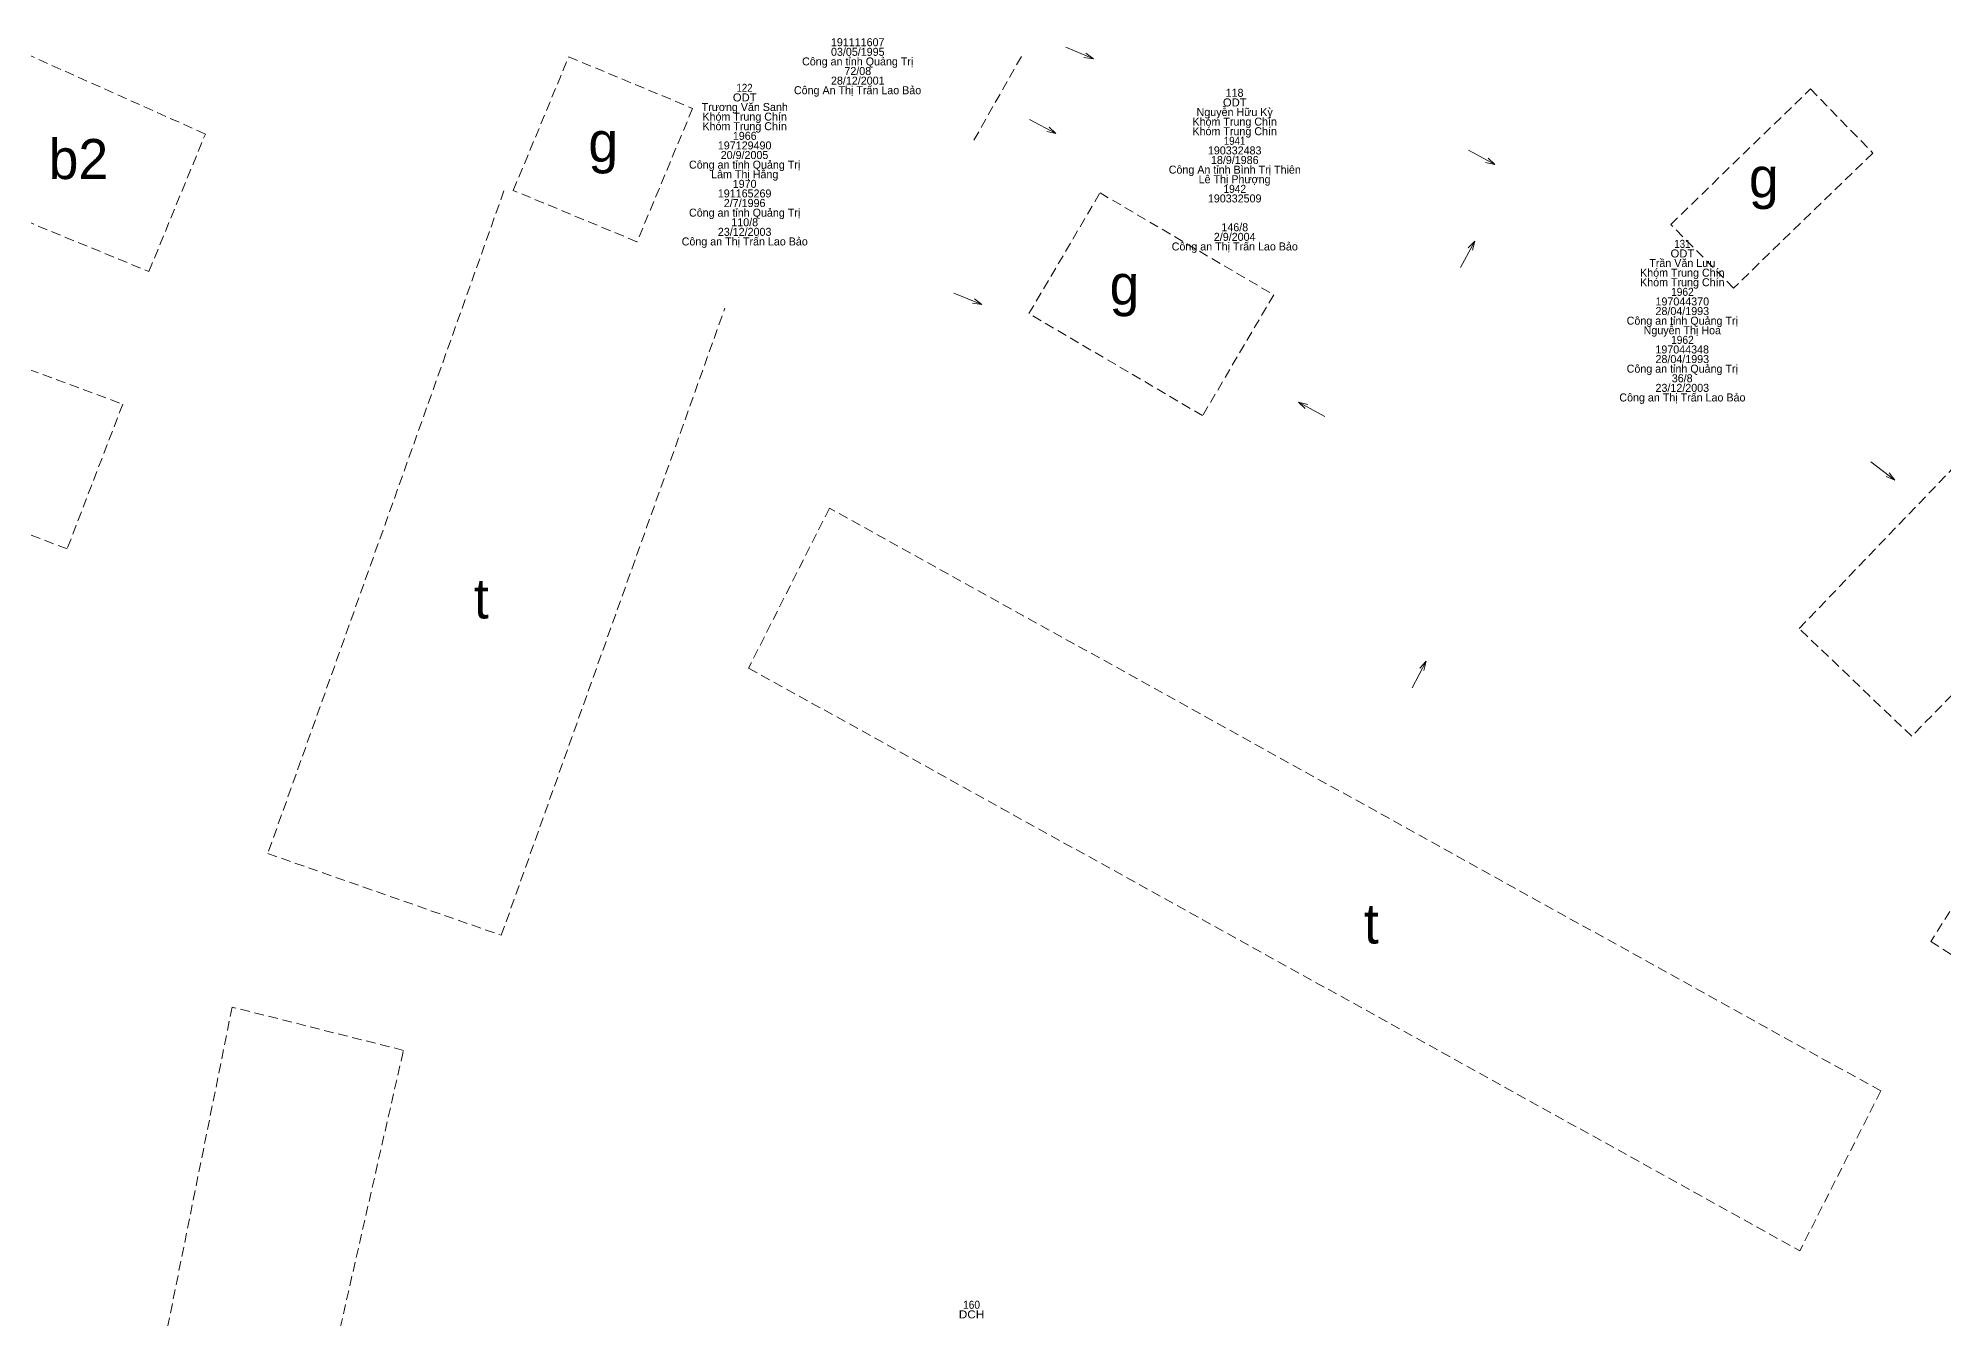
# Model space of a CAD drawing. Header units: metres. Extents: x 537497 to 538007, y 1836993 to 1837512.
# Drawn here: x 537611.3 to 537706.6, y 1837324.3 to 1837388.4 of the extents above; entities that cross this region are included whole.
import ezdxf
from ezdxf.enums import TextEntityAlignment as Align

# ---------------------------------------------------------------- set-up
doc = ezdxf.new("R2010")
doc.units = ezdxf.units.M
doc.header["$LTSCALE"] = 0.16
doc.linetypes.add('MEDIUM_DASHED', pattern=[4.5, 3, -1.5])
doc.layers.add('14', color=7, linetype='MEDIUM_DASHED', lineweight=13)
doc.layers.add('16', color=7, linetype='Continuous', lineweight=13)
doc.layers.add('15', color=7, linetype='Continuous')

msp = doc.modelspace()

# ---------------------------------------------------------------- linework, layer by layer
at = {"layer": '14'}
for p, q in [((537658.08, 1837383.27), (537660.55, 1837387.62)), ((537703.4, 1837335.73), (537650.86, 1837364.86)), ((537703.4, 1837335.73), (537699.36, 1837327.74))]:
    msp.add_line(p, q, dxfattribs=at)
for points in [[(537616.85, 1837376.7), (537619.67, 1837383.57), (537609.61, 1837388.07), (537606.66, 1837380.88)], [(537635.06, 1837380.75), (537637.83, 1837387.43), (537644.02, 1837384.85), (537641.24, 1837378.18)], [(537703, 1837382.62), (537696.04, 1837375.87), (537692.9, 1837379.05), (537699.89, 1837385.83)], [(537664.38, 1837380.63), (537673.06, 1837375.53), (537669.51, 1837369.49), (537660.83, 1837374.59)], [(537615.54, 1837370.06), (537612.76, 1837362.83), (537599.44, 1837367.92), (537602.1, 1837375.06)], [(537710.79, 1837370.82), (537716.44, 1837365.37), (537704.95, 1837353.46), (537699.32, 1837358.85)], [(537629.57, 1837337.76), (537621.01, 1837339.92), (537611.93, 1837294.9), (537611.32, 1837288.35), (537617.94, 1837286.68)]]:
    msp.add_lwpolyline(points, close=True, dxfattribs=at)
for points in [[(537634.59, 1837380.73), (537622.79, 1837347.6), (537634.46, 1837343.51), (537645.63, 1837374.87)], [(537650.86, 1837364.86), (537646.82, 1837356.87), (537699.36, 1837327.74)], [(537725.77, 1837355.74), (537717.26, 1837361.13), (537705.9, 1837343.2), (537714.41, 1837337.81)]]:
    msp.add_lwpolyline(points, dxfattribs=at)
at = {"layer": '16'}
for p, q in [((537664.05, 1837387.33), (537663.58, 1837387.4)), ((537662.18, 1837383.59), (537661.72, 1837383.7)), ((537684.11, 1837382.04), (537683.64, 1837382.15)), ((537683.11, 1837378.22), (537683, 1837377.76)), ((537658.48, 1837375.05), (537658, 1837375.11)), ((537674.3, 1837370.16), (537674.76, 1837370.05)), ((537704.1, 1837366.27), (537703.66, 1837366.45)), ((537680.68, 1837357.21), (537680.57, 1837356.75))]:
    msp.add_line(p, q, dxfattribs=at)
for points in [[(537662.67, 1837387.92), (537664.05, 1837387.33), (537663.68, 1837387.62)], [(537660.86, 1837384.3), (537662.18, 1837383.59), (537661.84, 1837383.91)], [(537682.79, 1837382.76), (537684.11, 1837382.04), (537683.77, 1837382.37)], [(537682.39, 1837376.9), (537683.11, 1837378.22), (537682.78, 1837377.88)], [(537657.08, 1837375.61), (537658.48, 1837375.05), (537658.1, 1837375.33)], [(537675.62, 1837369.45), (537674.3, 1837370.16), (537674.64, 1837369.84)], [(537702.91, 1837367.18), (537704.1, 1837366.27), (537703.81, 1837366.64)], [(537679.98, 1837355.88), (537680.68, 1837357.21), (537680.36, 1837356.86)]]:
    msp.add_lwpolyline(points, dxfattribs=at)

# ---------------------------------------------------------------- texts
at = {"layer": '15'}
for s, p in [('03/05/1995', (537652.275, 1837387.48)), ('191111607', (537652.27, 1837387.96)), ('Công an tỉnh Quảng Trị', (537652.27, 1837387)), ('72/08', (537652.275, 1837386.52)), ('Công An Thị Trấn Lao Bảo', (537652.265, 1837385.56)), ('28/12/2001', (537652.275, 1837386.04)), ('118', (537671.105, 1837385.43)), ('Trương Văn Sanh', (537646.625, 1837384.72)), ('Nguyễn Hữu Kỳ', (537671.11, 1837384.47)), ('Khóm Trung Chín', (537646.62, 1837384.24)), ('Khóm Trung Chín', (537646.62, 1837383.76)), ('Khóm Trung Chín', (537671.11, 1837383.99)), ('Khóm Trung Chín', (537671.11, 1837383.51)), ('197129490', (537646.62, 1837382.8)), ('1966', (537646.625, 1837383.28)), ('190332483', (537671.11, 1837382.55)), ('Công an tỉnh Quảng Trị', (537646.62, 1837381.84)), ('20/9/2005', (537646.615, 1837382.32)), ('Công An tỉnh Bình Trị Thiên', (537671.115, 1837381.59)), ('18/9/1986', (537671.115, 1837382.07)), ('Lâm Thị Hằng', (537646.625, 1837381.36)), ('1970', (537646.62, 1837380.88)), ('Lê Thị Phượng', (537671.105, 1837381.11)), ('191165269', (537646.62, 1837380.4)), ('2/7/1996', (537646.62, 1837379.92)), ('190332509', (537671.11, 1837380.15)), ('Công an tỉnh Quảng Trị', (537646.62, 1837379.44)), ('110/8', (537646.625, 1837378.96)), ('146/8', (537671.115, 1837378.71)), ('Công an Thị Trấn Lao Bảo', (537646.625, 1837378)), ('23/12/2003', (537646.62, 1837378.48)), ('Công an Thị Trấn Lao Bảo', (537671.115, 1837377.75)), ('2/9/2004', (537671.11, 1837378.23)), ('Trần Văn Lưu', (537693.48, 1837376.92)), ('Khóm Trung Chín', (537693.48, 1837376.44)), ('Khóm Trung Chín', (537693.48, 1837375.96)), ('197044370', (537693.48, 1837375)), ('Công an tỉnh Quảng Trị', (537693.48, 1837374.04)), ('28/04/1993', (537693.48, 1837374.52)), ('Nguyễn Thị Hoa', (537693.48, 1837373.56)), ('28/04/1993', (537693.48, 1837372.12)), ('197044348', (537693.475, 1837372.6)), ('Công an tỉnh Quảng Trị', (537693.48, 1837371.64)), ('36/8', (537693.475, 1837371.16)), ('Công an Thị Trấn Lao Bảo', (537693.485, 1837370.2)), ('23/12/2003', (537693.48, 1837370.68))]:
    msp.add_text(s, height=0.4, dxfattribs=at).set_placement(p, align=Align.CENTER)
for s, width, p in [('122', 0.9, (537646.615, 1837385.68)), ('ODT', 1.05, (537646.625, 1837385.2)), ('ODT', 1.05, (537671.115, 1837384.95)), ('1941', 0.9, (537671.105, 1837383.03)), ('1942', 0.95, (537671.115, 1837380.63)), ('131', 0.9, (537693.485, 1837377.88)), ('ODT', 1.05, (537693.485, 1837377.4)), ('1962', 0.95, (537693.485, 1837375.48)), ('1962', 0.95, (537693.485, 1837373.08)), ('160', 0.95, (537657.96, 1837324.84)), ('DCH', 1.1, (537657.96, 1837324.36))]:
    msp.add_text(s, height=0.4, dxfattribs=dict(at, width=width)).set_placement(p, align=Align.CENTER)
at = {"layer": '16'}
for s, p in [('b2', (537611.84, 1837381.32)), ('g', (537638.81, 1837382.18)), ('g', (537696.81, 1837380.4)), ('g', (537664.86, 1837375.04)), ('t', (537633.09, 1837359.35)), ('t', (537677.57, 1837343.1))]:
    msp.add_text(s, height=2, dxfattribs=at).set_placement(p)

doc.saveas('drawing.dxf')
